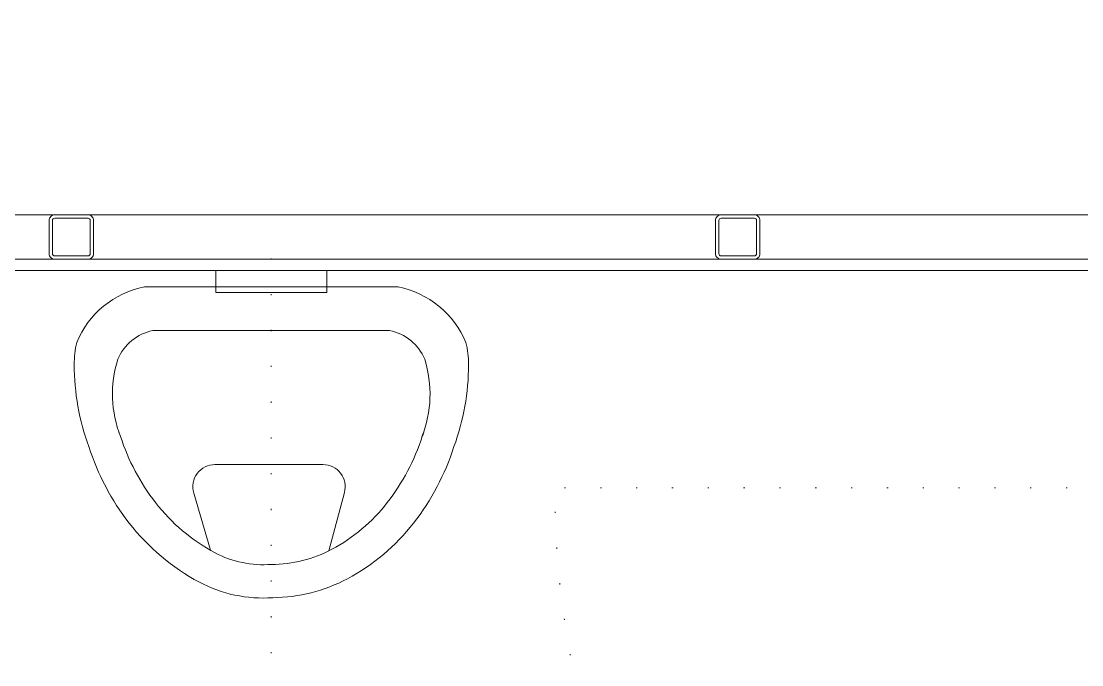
# Model space of a CAD drawing. Extents: x -1701 to 23780, y -363 to 7742.
# Drawn here: x 1257 to 1352.5, y 481.5 to 539.5 of the extents above; entities that cross this region are included whole.
import ezdxf

# ---------------------------------------------------------------- set-up
doc = ezdxf.new("R2010")
doc.units = 0
doc.header["$LTSCALE"] = 25
doc.header["$MEASUREMENT"] = 0
doc.header["$PDMODE"] = 1
doc.linetypes.add('Audi$0$DOT2', pattern=[0.125, 0, -0.125])
doc.layers.get('0').update_dxf_attribs({"color": 9, "lineweight": 9})
for name, color, linetype, lineweight in [('Audi$0$05V', 8, 'Continuous', 9), ('Audi$0$06D', 8, 'Continuous', 9), ('Audi$0$10', 8, 'Continuous', 9), ('Audi$0$11', 8, 'Continuous', 9), ('Audi$0$20', 8, 'Audi$0$DOT2', 9), ('Audi$0$35', 8, 'Continuous', 9)]:
    doc.layers.add(name, color=color, linetype=linetype, lineweight=lineweight)

# ---------------------------------------------------------------- blocks, each defined once
blk = doc.blocks.new('Audi$0$Prf-40x40')
for points in [[(1.5, -2), (-1.5, -2, -0.414214), (-2, -1.5), (-2, 1.5, -0.414214), (-1.5, 2), (1.5, 2, -0.414214), (2, 1.5), (2, -1.5, -0.414214)], [(1.5, -1.7), (-1.5, -1.7, -0.414214), (-1.7, -1.5), (-1.7, 1.5, -0.414214), (-1.5, 1.7), (1.5, 1.7, -0.414214), (1.7, 1.5), (1.7, -1.5, -0.414214)]]:
    blk.add_lwpolyline(points, format="xyb", close=True)
at = {"color": 252}
blk.add_point((0, 0), dxfattribs=at)
blk = doc.blocks.new('Audi$0$p-kapı')
at = {"layer": 'Audi$0$20'}
blk.add_lwpolyline([(4.87, -4.6), (86.47, -4.6)], dxfattribs=at)
blk.add_arc((4.87, -4.6), 81.6, 270.10532, 0, dxfattribs=at)
blk = doc.blocks.new('Audi$0$p-zemin kat')
at = {"layer": 'Audi$0$06D'}
blk.add_lwpolyline([(1392.5, 503.5), (1392.5, 522), (1183, 522)], dxfattribs=at)
at = {"layer": 'Audi$0$11'}
for points in [[(1182.5, 518), (1182.5, 517), (1387.5, 517), (1387.5, 517), (1387.5, 517), (1387.5, 517), (1387.5, 517), (1387.5, 502), (1397.5, 502), (1397.5, 610), (1387.5, 610), (1387.5, 550), (1387.5, 550), (1387.5, 550), (1387.5, 550), (1387.5, 550), (1202.5, 550), (1202.5, 720), (1387.5, 720), (1387.5, 710), (1397.5, 710), (1397.5, 735), (1182.5, 735)], [(1184.5, 518), (1184.5, 518), (1388.5, 518), (1388.5, 503), (1396.5, 503), (1396.5, 609), (1388.5, 609), (1388.5, 549), (1201.5, 549), (1201.5, 721), (1388.5, 721), (1388.5, 711), (1396.5, 711), (1396.5, 734), (1182.5, 734)]]:
    blk.add_lwpolyline(points, dxfattribs=at)
at = {"layer": 'Audi$0$35'}
blk.add_lwpolyline([(1387.5, 347), (1264.5, 347), (1264.5, 427), (1184.5, 427), (1184.5, 517), (1387.5, 517)], close=True, dxfattribs=at)
at = {"xscale": -1}
blk.add_blockref('Audi$0$p-kapı', (1391.5, 502), dxfattribs=at)
at = {"layer": 'Audi$0$10', "xscale": -1}
for p in [(1261.5, 520), (1321.5, 520)]:
    blk.add_blockref('Audi$0$Prf-40x40', p, dxfattribs=at)
blk = doc.blocks.new('Audi$0$v-k-pisuar01-p-s')
at = {"linetype": 'Audi$0$DOT2'}
blk.add_line((0, -33), (0, 5), dxfattribs=at)
for p, q in [((-5.066, -16.001), (4.658, -16.001)), ((-6.985, -18.565), (-5.466, -23.728)), ((6.59, -18.516), (5.187, -23.777))]:
    blk.add_line(p, q)
blk.add_lwpolyline([(-5, -0.5), (-5, 1.5), (5, 1.5), (5, -0.5)], close=True)
for points in [[(11.423, 0), (-11.423, 0, 0.252384), (-17.514, -5.001, 0.055826), (-17.739, -7.001, 0.088182), (-16.424, -14.388, 0.087476), (-12.788, -21.275, 0.105521), (-6.475, -26.597, 0.141396), (0.132, -28, 0.121036), (6.866, -26.286, 0.105521), (12.811, -21.275, 0.087476), (16.446, -14.388, 0.088182), (17.761, -7.001, 0.066704), (17.514, -5.001, 0.252384), (11.423, 0)], [(13.568, -13.469, 0.172375), (13.813, -6.518, 0.252384), (10.656, -3.926), (-10.656, -3.926, 0.252384), (-13.813, -6.518, 0.172375), (-13.568, -13.469, 0.087476), (-10.419, -19.436, 0.105521), (-5.063, -23.95, 0.144004), (0.011, -25.001, 0.123151), (5.454, -23.639, 0.105521), (10.441, -19.436, 0.087476), (13.59, -13.469)]]:
    blk.add_lwpolyline(points, format="xyb")
for centre, radius, start, end in [((1.161, -7.48), 15.899, 200.65057, 202.1301), ((-1.138, -7.48), 15.899, 337.8699, 339.34943), ((-5.066, -18.001), 2, 90, 196.38954), ((4.658, -18.001), 2, 345.06858, 90)]:
    blk.add_arc(centre, radius, start, end)
blk = doc.blocks.new('Audi')
at = {"layer": 'Audi$0$05V'}
blk.add_blockref('Audi$0$v-k-pisuar01-p-s', (1279.5, 515.5), dxfattribs=at)
at = {"layer": 'Audi$0$10'}
blk.add_blockref('Audi$0$p-zemin kat', (0, 0), dxfattribs=at)

msp = doc.modelspace()

# ---------------------------------------------------------------- block references
at = {"color": 6}
msp.add_blockref('Audi', (0, 0), dxfattribs=at)

doc.saveas('drawing.dxf')
